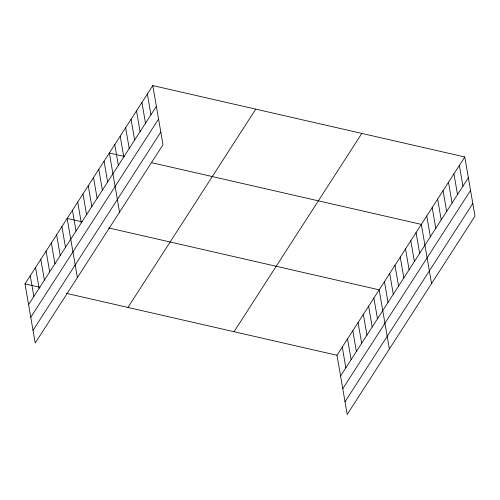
<?xml version="1.0" encoding="UTF-8"?>
<svg xmlns="http://www.w3.org/2000/svg" width="500" height="500" viewBox="0 0 500 500"><rect width="100%" height="100%" fill="white"/><g stroke="black" fill="none" stroke-linecap="round" stroke-linejoin="round"><path stroke-width="0.75" d="M152.787 85.581L163.006 144.725L35.219 343.025L25 283.881L152.787 85.581L464.781 156.975L475 216.119L347.212 414.419L336.994 355.275L464.781 156.975M28.588 304.65L156.375 106.35M30.775 317.312L158.562 119.019M33.031 330.363L160.819 132.062M127.956 307.444L255.75 109.144M234.037 331.712L361.825 133.412M340.581 376.044L468.375 177.744M342.769 388.706L470.556 190.413M345.025 401.756L472.812 203.456M124.356 156.438L109.344 153.006L119.556 212.15M151.525 162.656L421.337 224.4L431.55 283.544M82.188 221.881L67.169 218.444L77.387 277.587M108.637 227.931L379.162 289.837L389.381 348.981M25 283.881L40.012 287.319M66.469 293.369L336.994 355.275M459.35 165.4L462.944 186.175M453.925 173.831L457.512 194.6M448.494 182.256L452.081 203.031M443.062 190.688L446.65 211.456M437.631 199.112L441.219 219.887M432.2 207.544L435.788 228.312M426.769 215.969L430.356 236.744M416.062 232.575L419.65 253.35M410.794 240.756L414.381 261.531M405.519 248.938L409.113 269.706M400.25 257.119L403.837 277.887M394.981 265.294L398.569 286.069M389.706 273.475L393.294 294.25M384.438 281.656L388.025 302.425M373.894 298.019L377.481 318.788M368.625 306.194L372.212 326.969M363.35 314.375L366.938 335.15M358.081 322.556L361.669 343.325M352.806 330.737L356.394 351.506M347.537 338.913L351.125 359.688M342.269 347.094L345.856 367.869M147.356 94.006L150.944 114.781M141.925 102.438L145.512 123.206M136.494 110.862L140.081 131.637M131.062 119.294L134.656 140.062M125.631 127.719L129.225 148.494M120.206 136.15L123.794 156.919M114.775 144.575L118.362 165.35M104.069 161.181L107.656 181.956M98.8 169.363L102.387 190.138M93.525 177.544L97.112 198.312M88.256 185.725L91.844 206.494M82.987 193.9L86.575 214.675M77.713 202.081L81.3 222.856M72.444 210.263L76.031 231.031M61.9 226.625L65.487 247.394M56.625 234.8L60.219 255.575M51.356 242.981L54.944 263.756M46.087 251.163L49.675 271.931M40.812 259.344L44.4 280.113M35.544 267.519L39.131 288.294M30.269 275.7L33.856 296.475"/></g></svg>
